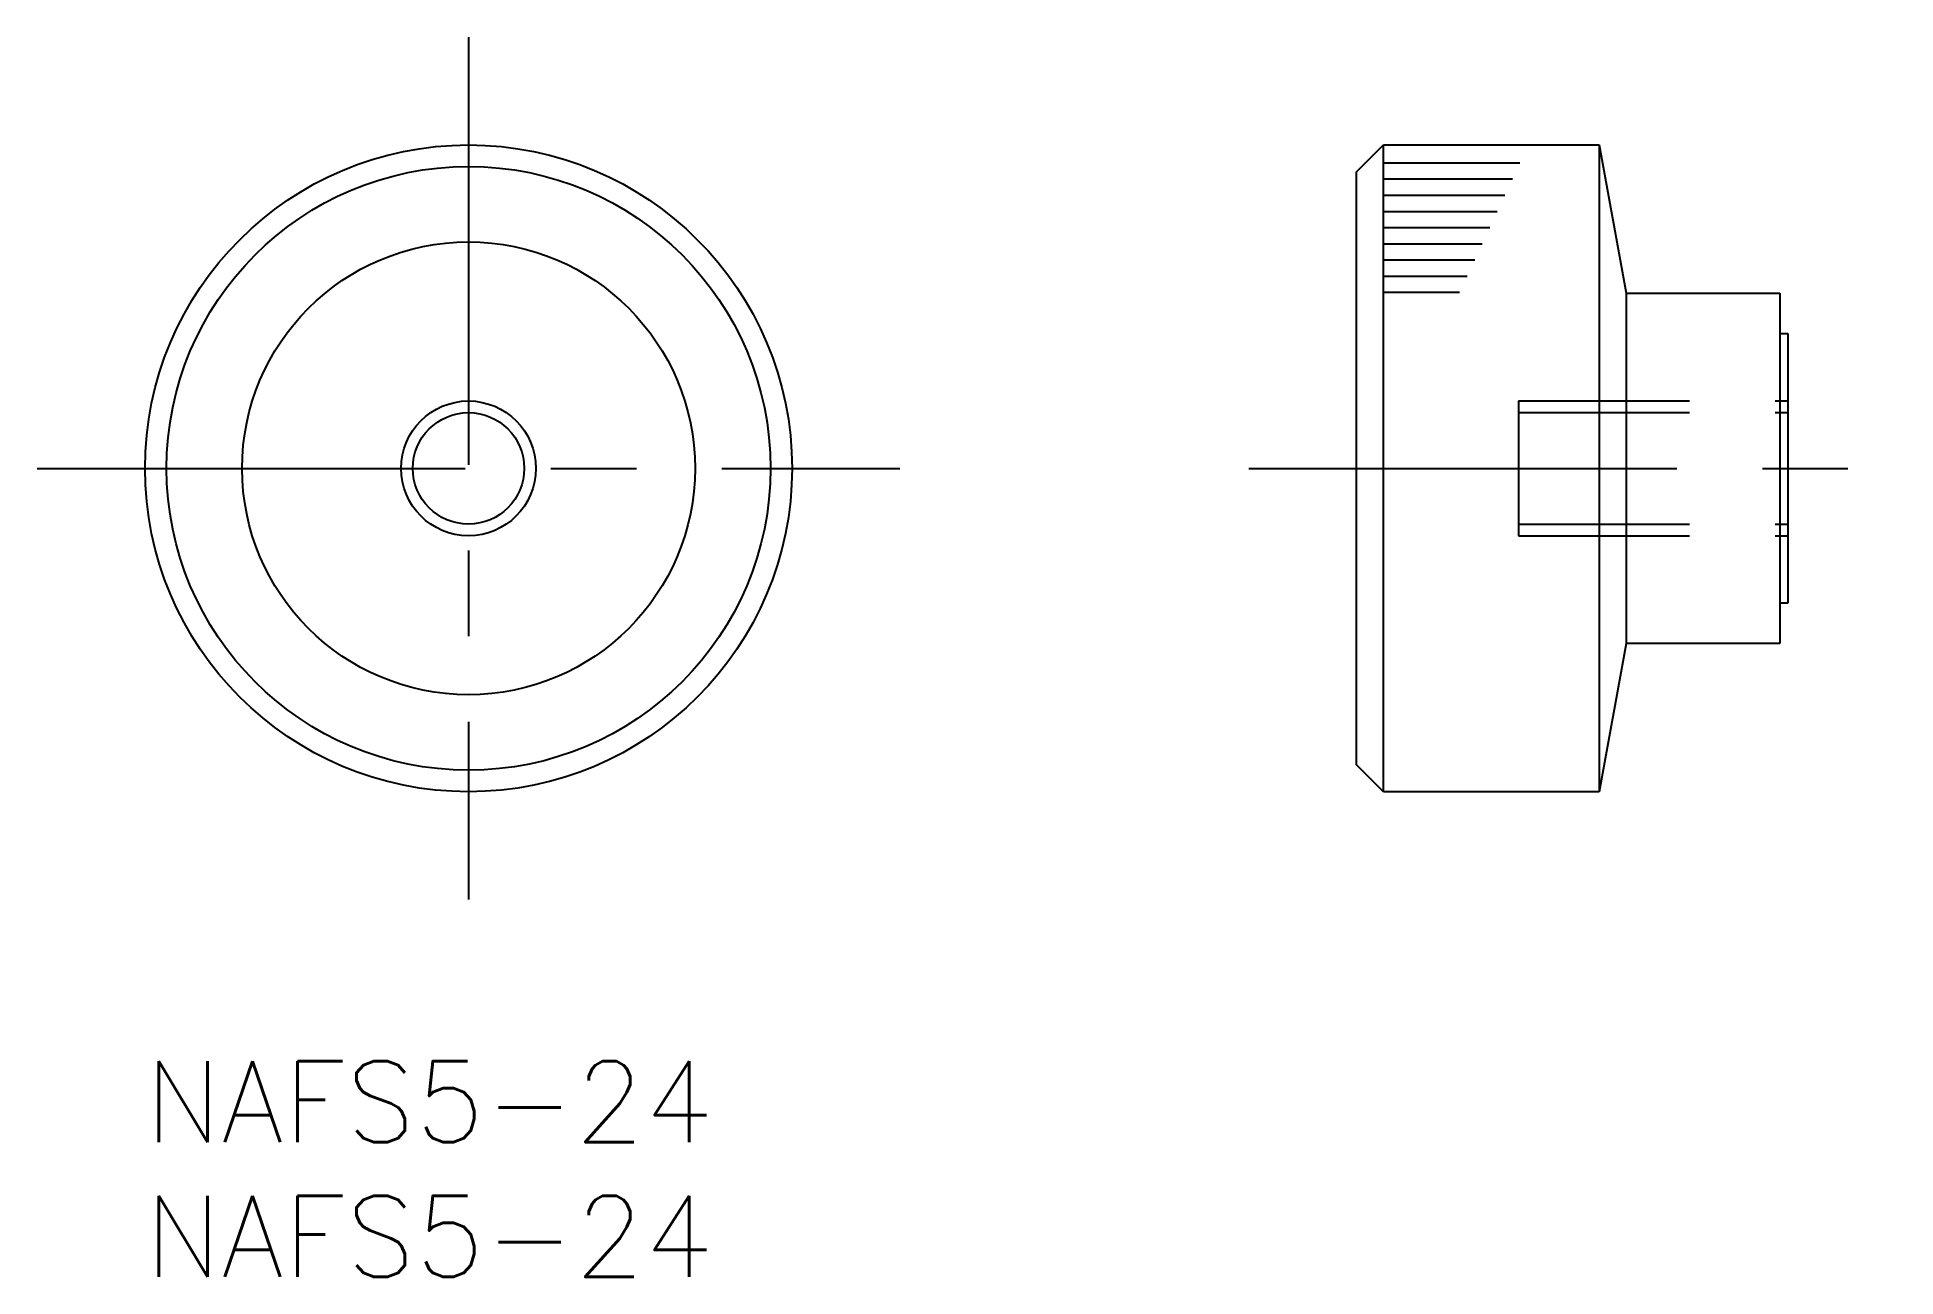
# Model space of a CAD drawing. Extents: x -4 to 64.9, y -8 to 38.
import ezdxf

# ---------------------------------------------------------------- set-up
doc = ezdxf.new("R2010")
doc.units = 0
doc.header["$LTSCALE"] = 0.5
doc.linetypes.add('CENTER', pattern=[50.8, 31.75, -6.35, 6.35, -6.35])
doc.linetypes.add('DASHED', pattern=[19.05, 12.7, -6.35])
for name, color, linetype in [('MSM_CENTER', 1, 'CENTER'), ('MSM_CONTINUOUS', 7, 'CONTINUOUS'), ('MSM_DASHED', 4, 'DASHED'), ('MSM_NARROW', 5, 'CONTINUOUS'), ('MSM_PART_NUMBER', 7, 'CONTINUOUS')]:
    doc.layers.add(name, color=color, linetype=linetype)
doc.styles.get("Standard").update_dxf_attribs({"font": 'txt.shx', "height": 3, "bigfont": 'bigfont.shx'})

# ---------------------------------------------------------------- blocks, each defined once
blk = doc.blocks.new('*U2')
at = {"layer": 'MSM_PART_NUMBER'}
blk.add_text('NAFS5-24', height=3, dxfattribs=at).set_placement((0, -3))
blk = doc.blocks.new('*U3')
at = {"layer": 'MSM_PART_NUMBER'}
blk.add_text('NAFS5-24', height=3, dxfattribs=at).set_placement((0, -8))

msp = doc.modelspace()

# ---------------------------------------------------------------- linework, layer by layer
at = {"layer": 'MSM_CENTER'}
for p, q in [((12, 38), (12, 6)), ((-4, 22), (28, 22)), ((40.94, 22), (64.94, 22))]:
    msp.add_line(p, q, dxfattribs=at)
at = {"layer": 'MSM_CONTINUOUS'}
for p, q in [((44.94, 33), (45.94, 34)), ((45.94, 10), (45.94, 34)), ((45.94, 34), (53.94, 34)), ((53.94, 34), (53.94, 10)), ((53.94, 34), (54.94, 28.5)), ((44.94, 11), (44.94, 33)), ((54.94, 28.5), (60.64, 28.5)), ((54.94, 28.5), (54.94, 15.5)), ((60.64, 28.5), (60.64, 15.5)), ((60.64, 27), (60.94, 27)), ((60.94, 27), (60.94, 17)), ((60.94, 17), (60.64, 17)), ((54.94, 15.5), (53.94, 10)), ((60.64, 15.5), (54.94, 15.5)), ((45.94, 10), (44.94, 11)), ((53.94, 10), (45.94, 10))]:
    msp.add_line(p, q, dxfattribs=at)
for radius in [12, 11.2, 8.4, 2.067]:
    msp.add_circle((12, 22), radius, dxfattribs=at)
at = {"layer": 'MSM_DASHED'}
for p, q in [((50.94, 24.5), (60.94, 24.5)), ((50.94, 24.5), (50.94, 19.5)), ((50.94, 24.067), (60.94, 24.067)), ((50.94, 19.933), (60.94, 19.933)), ((50.94, 19.5), (60.94, 19.5))]:
    msp.add_line(p, q, dxfattribs=at)
at = {"layer": 'MSM_NARROW'}
for p, q in [((45.94, 33.337), (50.998, 33.337)), ((45.94, 32.737), (50.718, 32.737)), ((45.94, 32.137), (50.438, 32.137)), ((45.94, 31.537), (50.159, 31.537)), ((45.94, 30.937), (49.879, 30.937)), ((45.94, 30.337), (49.599, 30.337)), ((45.94, 29.737), (49.319, 29.737)), ((45.94, 29.137), (49.039, 29.137)), ((45.94, 28.537), (48.76, 28.537))]:
    msp.add_line(p, q, dxfattribs=at)
msp.add_circle((12, 22), 2.5, dxfattribs=at)

# ---------------------------------------------------------------- block references
at = {"layer": 'MSM_CONTINUOUS'}
for name in ['*U2', '*U3']:
    msp.add_blockref(name, (0, 0), dxfattribs=at)

doc.saveas('drawing.dxf')
